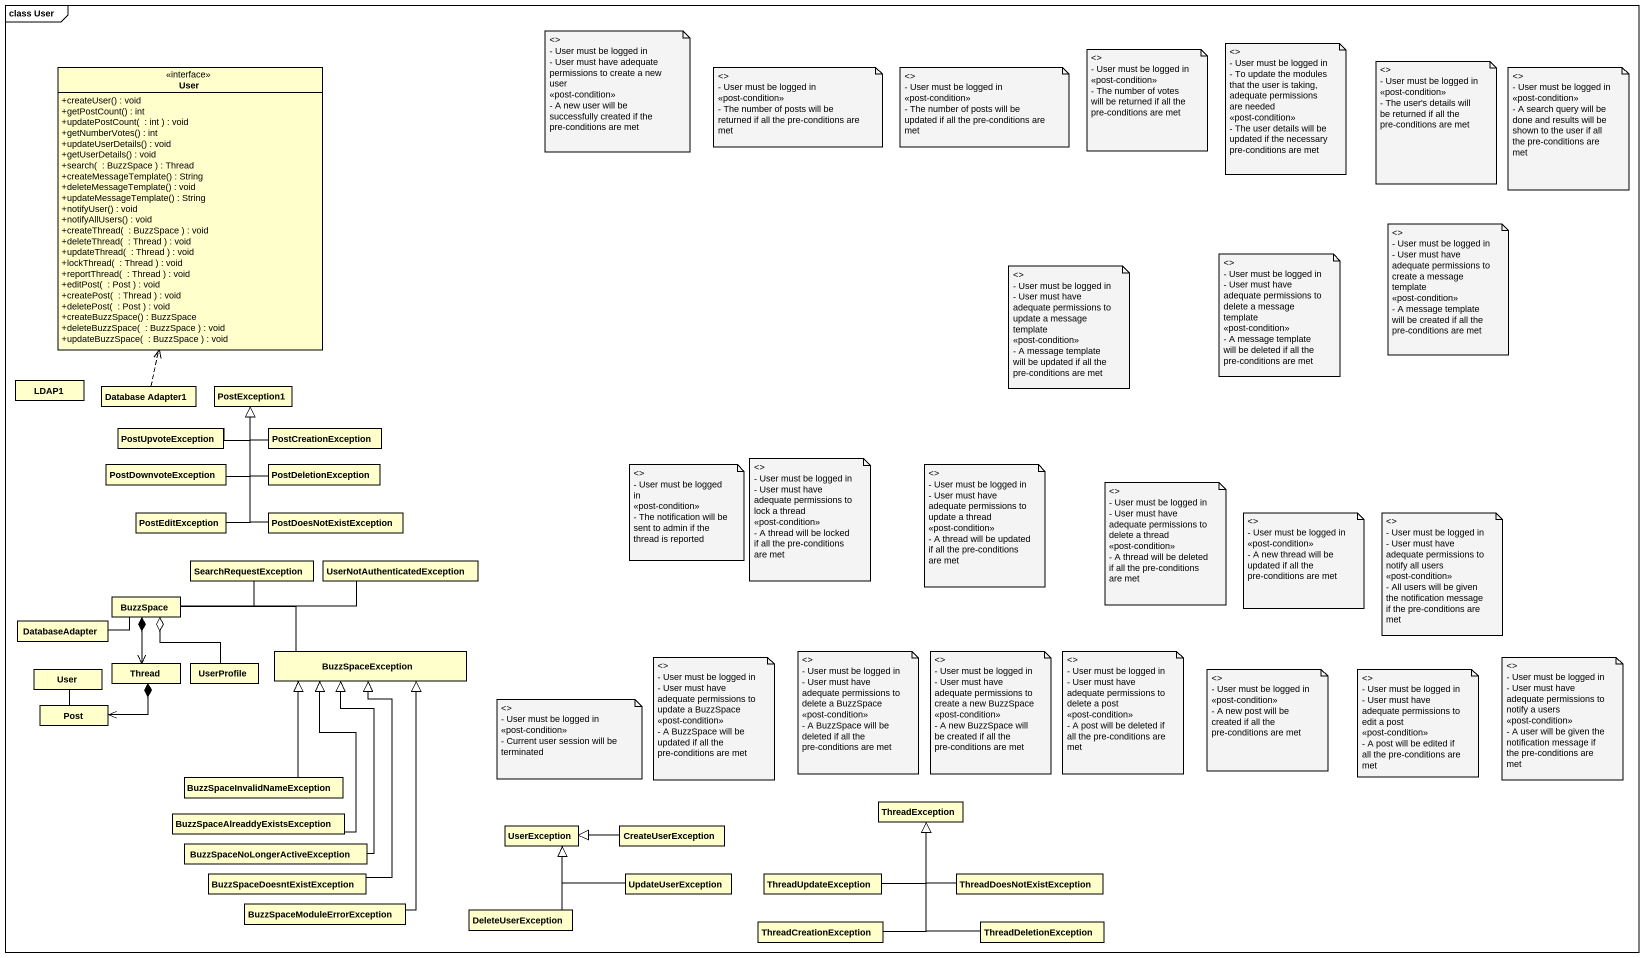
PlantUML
@startuml
mainframe class User
hide circle
hide empty members
skinparam classAttributeIconSize 0
interface User {
  +createUser() : void
  +getPostCount() : int
  +updatePostCount(  : int ) : void
  +getNumberVotes() : int
  +updateUserDetails() : void
  +getUserDetails() : void
  +search(  : BuzzSpace ) : Thread
  +createMessageTemplate() : String
  +deleteMessageTemplate() : void
  +updateMessageTemplate() : String
  +notifyUser() : void
  +notifyAllUsers() : void
  +createThread(  : BuzzSpace ) : void
  +deleteThread(  : Thread ) : void
  +updateThread(  : Thread ) : void
  +lockThread(  : Thread ) : void
  +reportThread(  : Thread ) : void
  +editPost(  : Post ) : void
  +createPost(  : Thread ) : void
  +deletePost(  : Post ) : void
  +createBuzzSpace() : BuzzSpace
  +deleteBuzzSpace(  : BuzzSpace ) : void
  +updateBuzzSpace(  : BuzzSpace ) : void
}
class LDAP1
class "Database Adapter1" as Database_Adapter1
class PostException1
class PostUpvoteException
class PostCreationException
class PostDownvoteException
class PostDeletionException
class PostEditException
class PostDoesNotExistException
class SearchRequestException
class "UserNotAuthenticatedException" as UserNotAuthenticatedExceptio
class BuzzSpace
class DatabaseAdapter
class BuzzSpaceException
class "User" as User_2
class Thread
class UserProfile
class Post
class "BuzzSpaceInvalidNameException" as BuzzSpaceInvalidNameExceptio
class ThreadException
class "BuzzSpaceAlreaddyExistsException" as BuzzSpaceAlreaddyExistsExcep
class "BuzzSpaceNoLongerActiveException" as BuzzSpaceNoLongerActiveExcep
class UserException
class CreateUserException
class "BuzzSpaceDoesntExistException" as BuzzSpaceDoesntExistExceptio
class UpdateUserException
class ThreadUpdateException
class ThreadDoesNotExistException
class "BuzzSpaceModuleErrorException" as BuzzSpaceModuleErrorExceptio
class DeleteUserException
class ThreadCreationException
class ThreadDeletionException
Database_Adapter1 .up.> User
PostUpvoteException -right-|> PostException1
PostCreationException -left-|> PostException1
PostDownvoteException -up-|> PostException1
PostDeletionException -up-|> PostException1
PostEditException -up-|> PostException1
PostDoesNotExistException -up-|> PostException1
SearchRequestException -left- BuzzSpace
UserNotAuthenticatedExceptio -left- BuzzSpace
BuzzSpace -left- DatabaseAdapter
BuzzSpace -right- BuzzSpaceException
BuzzSpace *--> Thread
BuzzSpace o-- UserProfile
Thread *-left-> Post
Post -up- User_2
BuzzSpaceInvalidNameExceptio -up-|> BuzzSpaceException
BuzzSpaceAlreaddyExistsExcep -up-|> BuzzSpaceException
BuzzSpaceNoLongerActiveExcep -up-|> BuzzSpaceException
CreateUserException -left-|> UserException
BuzzSpaceDoesntExistExceptio -up-|> BuzzSpaceException
UpdateUserException -left-|> UserException
ThreadUpdateException -up-|> ThreadException
ThreadDoesNotExistException -up-|> ThreadException
BuzzSpaceModuleErrorExceptio -up-|> BuzzSpaceException
DeleteUserException -up-|> UserException
ThreadCreationException -up-|> ThreadException
ThreadDeletionException -up-|> ThreadException
note as N1
  <>
  - User must be logged in
  - User must have adequate permissions to create a new user
  <<post-condition>>
  - A new user will be successfully created if the pre-conditions are met
end note
note as N2
  <>
  - User must be logged in
  <<post-condition>>
  - The number of posts will be returned if all the pre-conditions are met
end note
note as N3
  <>
  - User must be logged in
  <<post-condition>>
  - The number of posts will be updated if all the pre-conditions are met
end note
note as N4
  <>
  - User must be logged in
  <<post-condition>>
  - The number of votes will be returned if all the pre-conditions are met
end note
note as N5
  <>
  - User must be logged in
  - To update the modules that the user is taking, adequate permissions are needed
  <<post-condition>>
  - The user details will be updated if the necessary pre-conditions are met
end note
note as N6
  <>
  - User must be logged in
  <<post-condition>>
  - The user's details will be returned if all the pre-conditions are met
end note
note as N7
  <>
  - User must be logged in
  <<post-condition>>
  - A search query will be done and results will be shown to the user if all the pre-conditions are met
end note
note as N8
  <>
  - User must be logged in
  - User must have adequate permissions to create a message template
  <<post-condition>>
  - A message template will be created if all the pre-conditions are met
end note
note as N9
  <>
  - User must be logged in
  - User must have adequate permissions to update a message template
  <<post-condition>>
  - A message template will be updated if all the pre-conditions are met
end note
note as N10
  <>
  - User must be logged in
  - User must have adequate permissions to delete a message template
  <<post-condition>>
  - A message template will be deleted if all the pre-conditions are met
end note
note as N11
  <>
  - User must be logged in
  - User must have adequate permissions to lock a thread
  <<post-condition>>
  - A thread will be locked if all the pre-conditions are met
end note
note as N12
  <>
  - User must be logged in
  <<post-condition>>
  - The notification will be sent to admin if the thread is reported
end note
note as N13
  <>
  - User must be logged in
  - User must have adequate permissions to update a thread
  <<post-condition>>
  - A thread will be updated if all the pre-conditions are met
end note
note as N14
  <>
  - User must be logged in
  - User must have adequate permissions to delete a thread
  <<post-condition>>
  - A thread will be deleted if all the pre-conditions are met
end note
note as N15
  <>
  - User must be logged in
  <<post-condition>>
  - A new thread will be updated if all the pre-conditions are met
end note
note as N16
  <>
  - User must be logged in
  - User must have adequate permissions to notify all users
  <<post-condition>>
  - All users will be given the notification message if the pre-conditions are met
end note
note as N17
  <>
  - User must be logged in
  - User must have adequate permissions to update a BuzzSpace
  <<post-condition>>
  - A BuzzSpace will be updated if all the pre-conditions are met
end note
note as N18
  <>
  - User must be logged in
  - User must have adequate permissions to delete a BuzzSpace
  <<post-condition>>
  - A BuzzSpace will be deleted if all the pre-conditions are met
end note
note as N19
  <>
  - User must be logged in
  - User must have adequate permissions to create a new BuzzSpace
  <<post-condition>>
  - A new BuzzSpace will be created if all the pre-conditions are met
end note
note as N20
  <>
  - User must be logged in
  - User must have adequate permissions to delete a post
  <<post-condition>>
  - A post will be deleted if all the pre-conditions are met
end note
note as N21
  <>
  - User must be logged in
  - User must have adequate permissions to notify a users
  <<post-condition>>
  - A user will be given the notification message if the pre-conditions are met
end note
note as N22
  <>
  - User must be logged in
  <<post-condition>>
  - A new post will be created if all the pre-conditions are met
end note
note as N23
  <>
  - User must be logged in
  - User must have adequate permissions to edit a post
  <<post-condition>>
  - A post will be edited if all the pre-conditions are met
end note
note as N24
  <>
  - User must be logged in
  <<post-condition>>
  - Current user session will be terminated
end note
@enduml
